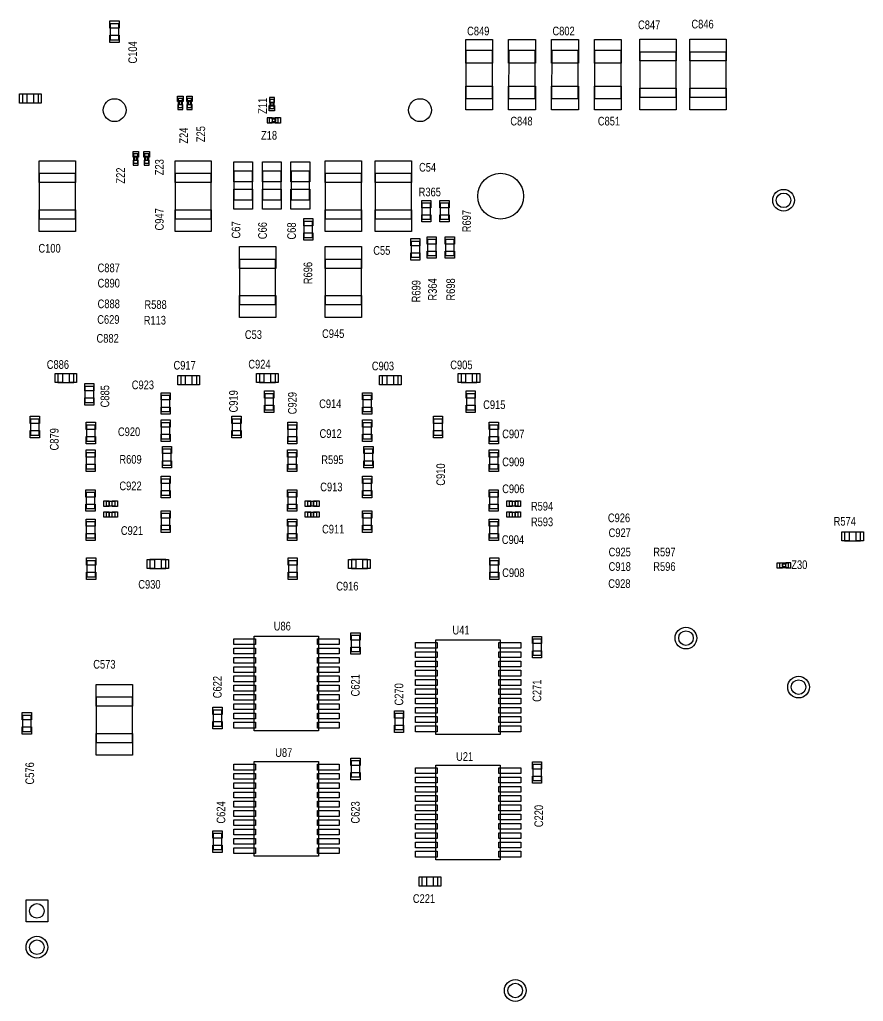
# Model space of a CAD drawing. Extents: x -13164 to 30582, y -10288 to 18382.
# Drawn here: x 6734 to 10219, y 1661 to 5714 of the extents above; entities that cross this region are included whole.
import ezdxf
from ezdxf.enums import TextEntityAlignment as Align

# ---------------------------------------------------------------- set-up
doc = ezdxf.new("R2010")
doc.units = 0
doc.layers.add('DF_ASSEMBLY_NOTES', color=2, linetype='CONTINUOUS')

# ---------------------------------------------------------------- blocks, each defined once
blk = doc.blocks.new('FIGURE_SQUARE')
blk.add_lwpolyline([(-0.5, -0.5), (-0.5, 0.5), (0.5, 0.5), (0.5, -0.5)], close=True)
blk = doc.blocks.new('FIGURE_CIRCLE')
blk.add_circle((0, 0), 0.5)

msp = doc.modelspace()

# ---------------------------------------------------------------- linework, layer by layer
at = {"layer": 'DF_ASSEMBLY_NOTES'}
for points in [[(7144.015, 5631.418), (7144.015, 5697.418), (7108.015, 5697.418), (7108.015, 5631.418), (7144.015, 5631.418)], [(8577.922, 5386.7485), (8578.672, 5587.7485), (8685.172, 5587.7485), (8685.172, 5386.7485), (8578.672, 5386.7485)], [(8755.087, 5386.7485), (8755.831, 5587.7485), (8862.337, 5587.7485), (8862.337, 5386.7485), (8755.831, 5386.7485)], [(8932.252, 5386.7485), (8933.002, 5587.7485), (9039.502, 5587.7485), (9039.502, 5386.7485), (8933.002, 5386.7485)], [(9109.417, 5386.7485), (9110.167, 5587.7485), (9216.667, 5587.7485), (9216.667, 5386.7485), (9110.167, 5386.7485)], [(9443.6095, 5392.7455), (9296.6095, 5392.7455), (9296.6095, 5581.7455), (9443.6095, 5581.7455), (9443.6095, 5392.7455)], [(9650.302, 5392.7455), (9503.302, 5392.7455), (9503.302, 5581.7455), (9650.302, 5581.7455), (9650.302, 5392.7455)], [(6811.6585, 5406.271), (6745.6585, 5406.271), (6745.6585, 5370.271), (6811.6585, 5370.271), (6811.6585, 5406.271)], [(7786.798, 5393.2345), (7765.525, 5393.2345), (7765.525, 5372.5645), (7771.4365, 5372.5645), (7771.4365, 5357.8015), (7780.8865, 5357.8015), (7780.8865, 5372.5645), (7786.798, 5372.5645), (7786.798, 5393.2345)], [(7387.3255, 5342.9065), (7408.5985, 5342.9065), (7408.5985, 5363.5765), (7402.687, 5363.5765), (7402.687, 5378.3395), (7393.237, 5378.3395), (7393.237, 5363.5765), (7387.3255, 5363.5765), (7387.3255, 5342.9065)], [(7388.962, 5389.123), (7388.962, 5351.623), (7406.962, 5351.623), (7406.962, 5389.123), (7388.962, 5389.123)], [(7388.962, 5377.123), (7388.962, 5363.623), (7406.962, 5363.623), (7406.962, 5377.123), (7388.962, 5377.123)], [(7424.8255, 5342.9065), (7446.0985, 5342.9065), (7446.0985, 5363.5765), (7440.187, 5363.5765), (7440.187, 5378.3395), (7430.737, 5378.3395), (7430.737, 5363.5765), (7424.8255, 5363.5765), (7424.8255, 5342.9065)], [(7426.462, 5389.123), (7426.462, 5351.623), (7444.462, 5351.623), (7444.462, 5389.123), (7426.462, 5389.123)], [(7426.462, 5377.123), (7426.462, 5363.623), (7444.462, 5363.623), (7444.462, 5377.123), (7426.462, 5377.123)], [(7785.1615, 5347.018), (7785.1615, 5384.518), (7767.1615, 5384.518), (7767.1615, 5347.018), (7785.1615, 5347.018)], [(7785.1615, 5359.018), (7785.1615, 5372.518), (7767.1615, 5372.518), (7767.1615, 5359.018), (7785.1615, 5359.018)], [(7756.195, 5308.9045), (7756.195, 5287.6315), (7776.865, 5287.6315), (7776.865, 5293.543), (7791.628, 5293.543), (7791.628, 5302.993), (7776.865, 5302.993), (7776.865, 5308.9045), (7756.195, 5308.9045)], [(7802.4115, 5307.268), (7764.9115, 5307.268), (7764.9115, 5289.268), (7802.4115, 5289.268), (7802.4115, 5307.268)], [(7790.4115, 5307.268), (7776.9115, 5307.268), (7776.9115, 5289.268), (7790.4115, 5289.268), (7790.4115, 5307.268)], [(7203.025, 5113.3015), (7224.298, 5113.3015), (7224.298, 5133.9715), (7218.3865, 5133.9715), (7218.3865, 5148.7345), (7208.9365, 5148.7345), (7208.9365, 5133.9715), (7203.025, 5133.9715), (7203.025, 5113.3015)], [(7204.6615, 5159.518), (7204.6615, 5122.018), (7222.6615, 5122.018), (7222.6615, 5159.518), (7204.6615, 5159.518)], [(7248.025, 5113.3015), (7269.298, 5113.3015), (7269.298, 5133.9715), (7263.3865, 5133.9715), (7263.3865, 5148.7345), (7253.9365, 5148.7345), (7253.9365, 5133.9715), (7248.025, 5133.9715), (7248.025, 5113.3015)], [(7249.6615, 5159.518), (7249.6615, 5122.018), (7267.6615, 5122.018), (7267.6615, 5159.518), (7249.6615, 5159.518)], [(7204.6615, 5147.518), (7204.6615, 5134.018), (7222.6615, 5134.018), (7222.6615, 5147.518), (7204.6615, 5147.518)], [(7249.6615, 5147.518), (7249.6615, 5134.018), (7267.6615, 5134.018), (7267.6615, 5147.518), (7249.6615, 5147.518)], [(6816.2965, 5079.778), (6963.2965, 5079.778), (6963.2965, 4890.778), (6816.2965, 4890.778), (6816.2965, 5079.778)], [(7377.319, 5079.778), (7524.319, 5079.778), (7524.319, 4890.778), (7377.319, 4890.778), (7377.319, 5079.778)], [(7694.263, 5089.3375), (7694.263, 4969.3375), (7620.763, 4969.3375), (7620.763, 5089.3375), (7694.263, 5089.3375)], [(7812.373, 5089.3375), (7812.373, 4969.3375), (7738.873, 4969.3375), (7738.873, 5089.3375), (7812.373, 5089.3375)], [(7930.483, 5089.3375), (7930.483, 4969.3375), (7856.983, 4969.3375), (7856.983, 5089.3375), (7930.483, 5089.3375)], [(7997.3965, 5079.778), (8144.3965, 5079.778), (8144.3965, 4890.778), (7997.3965, 4890.778), (7997.3965, 5079.778)], [(8204.089, 5079.778), (8351.089, 5079.778), (8351.089, 4890.778), (8204.089, 4890.778), (8204.089, 5079.778)], [(8395.6615, 4956.268), (8395.6615, 4890.268), (8431.6615, 4890.268), (8431.6615, 4956.268), (8395.6615, 4956.268)], [(8470.6615, 4956.268), (8470.6615, 4890.268), (8506.6615, 4890.268), (8506.6615, 4956.268), (8470.6615, 4956.268)], [(7908.1615, 4881.268), (7908.1615, 4815.268), (7944.1615, 4815.268), (7944.1615, 4881.268), (7908.1615, 4881.268)], [(8350.6615, 4798.768), (8350.6615, 4732.768), (8386.6615, 4732.768), (8386.6615, 4798.768), (8350.6615, 4798.768)], [(8418.1615, 4806.268), (8418.1615, 4740.268), (8454.1615, 4740.268), (8454.1615, 4806.268), (8418.1615, 4806.268)], [(8493.1615, 4806.268), (8493.1615, 4740.268), (8529.1615, 4740.268), (8529.1615, 4806.268), (8493.1615, 4806.268)], [(7643.0665, 4725.448), (7790.0665, 4725.448), (7790.0665, 4536.448), (7643.0665, 4536.448), (7643.0665, 4725.448)], [(7997.3965, 4725.448), (8144.3965, 4725.448), (8144.3965, 4536.448), (7997.3965, 4536.448), (7997.3965, 4725.448)], [(6957.988, 4252.273), (6891.988, 4252.273), (6891.988, 4216.273), (6957.988, 4216.273), (6957.988, 4252.273)], [(7399.3795, 4207.7875), (7465.3795, 4207.7875), (7465.3795, 4243.7875), (7399.3795, 4243.7875), (7399.3795, 4207.7875)], [(7790.488, 4252.273), (7724.488, 4252.273), (7724.488, 4216.273), (7790.488, 4216.273), (7790.488, 4252.273)], [(8231.8795, 4207.7875), (8297.8795, 4207.7875), (8297.8795, 4243.7875), (8231.8795, 4243.7875), (8231.8795, 4207.7875)], [(8622.988, 4252.273), (8556.988, 4252.273), (8556.988, 4216.273), (8622.988, 4216.273), (8622.988, 4252.273)], [(7040.0215, 4133.773), (7040.0215, 4199.773), (7004.0215, 4199.773), (7004.0215, 4133.773), (7040.0215, 4133.773)], [(7319.0215, 4162.273), (7319.0215, 4096.273), (7355.0215, 4096.273), (7355.0215, 4162.273), (7319.0215, 4162.273)], [(7782.5215, 4103.3065), (7782.5215, 4169.3065), (7746.5215, 4169.3065), (7746.5215, 4103.3065), (7782.5215, 4103.3065)], [(8151.5215, 4162.273), (8151.5215, 4096.273), (8187.5215, 4096.273), (8187.5215, 4162.273), (8151.5215, 4162.273)], [(8615.0215, 4103.3065), (8615.0215, 4169.3065), (8579.0215, 4169.3065), (8579.0215, 4103.3065), (8615.0215, 4103.3065)], [(6779.0215, 4064.773), (6779.0215, 3998.773), (6815.0215, 3998.773), (6815.0215, 4064.773), (6779.0215, 4064.773)], [(7611.5215, 4064.773), (7611.5215, 3998.773), (7647.5215, 3998.773), (7647.5215, 4064.773), (7611.5215, 4064.773)], [(8444.0215, 4064.773), (8444.0215, 3998.773), (8480.0215, 3998.773), (8480.0215, 4064.773), (8444.0215, 4064.773)], [(7009.8565, 4040.1835), (7009.8565, 3974.1835), (7045.8565, 3974.1835), (7045.8565, 4040.1835), (7009.8565, 4040.1835)], [(7319.0215, 4049.773), (7319.0215, 3983.773), (7355.0215, 3983.773), (7355.0215, 4049.773), (7319.0215, 4049.773)], [(7842.3565, 4040.1835), (7842.3565, 3974.1835), (7878.3565, 3974.1835), (7878.3565, 4040.1835), (7842.3565, 4040.1835)], [(8151.5215, 4049.773), (8151.5215, 3983.773), (8187.5215, 3983.773), (8187.5215, 4049.773), (8151.5215, 4049.773)], [(8674.8565, 4040.1835), (8674.8565, 3974.1835), (8710.8565, 3974.1835), (8710.8565, 4040.1835), (8674.8565, 4040.1835)], [(7324.4725, 3940.711), (7324.4725, 3874.711), (7360.4725, 3874.711), (7360.4725, 3940.711), (7324.4725, 3940.711)], [(8156.9725, 3940.711), (8156.9725, 3874.711), (8192.9725, 3874.711), (8192.9725, 3940.711), (8156.9725, 3940.711)], [(7009.4725, 3925.711), (7009.4725, 3859.711), (7045.4725, 3859.711), (7045.4725, 3925.711), (7009.4725, 3925.711)], [(7841.9725, 3925.711), (7841.9725, 3859.711), (7877.9725, 3859.711), (7877.9725, 3925.711), (7841.9725, 3925.711)], [(8674.4725, 3925.711), (8674.4725, 3859.711), (8710.4725, 3859.711), (8710.4725, 3925.711), (8674.4725, 3925.711)], [(7319.0215, 3817.273), (7319.0215, 3751.273), (7355.0215, 3751.273), (7355.0215, 3817.273), (7319.0215, 3817.273)], [(8151.5215, 3817.273), (8151.5215, 3751.273), (8187.5215, 3751.273), (8187.5215, 3817.273), (8151.5215, 3817.273)], [(7009.0885, 3761.7385), (7009.0885, 3695.7385), (7045.0885, 3695.7385), (7045.0885, 3761.7385), (7009.0885, 3761.7385)], [(7841.5885, 3761.7385), (7841.5885, 3695.7385), (7877.5885, 3695.7385), (7877.5885, 3761.7385), (7841.5885, 3761.7385)], [(8674.0885, 3761.7385), (8674.0885, 3695.7385), (8710.0885, 3695.7385), (8710.0885, 3761.7385), (8674.0885, 3761.7385)], [(7091.131, 3706.7875), (7128.631, 3706.7875), (7128.631, 3724.7875), (7091.131, 3724.7875), (7091.131, 3706.7875)], [(7103.131, 3706.7875), (7116.631, 3706.7875), (7116.631, 3724.7875), (7103.131, 3724.7875), (7103.131, 3706.7875)], [(7923.631, 3706.7875), (7961.131, 3706.7875), (7961.131, 3724.7875), (7923.631, 3724.7875), (7923.631, 3706.7875)], [(7935.631, 3706.7875), (7949.131, 3706.7875), (7949.131, 3724.7875), (7935.631, 3724.7875), (7935.631, 3706.7875)], [(8756.131, 3706.7875), (8793.631, 3706.7875), (8793.631, 3724.7875), (8756.131, 3724.7875), (8756.131, 3706.7875)], [(8768.131, 3706.7875), (8781.631, 3706.7875), (8781.631, 3724.7875), (8768.131, 3724.7875), (8768.131, 3706.7875)], [(7128.631, 3679.7875), (7091.131, 3679.7875), (7091.131, 3661.7875), (7128.631, 3661.7875), (7128.631, 3679.7875)], [(7116.631, 3679.7875), (7103.131, 3679.7875), (7103.131, 3661.7875), (7116.631, 3661.7875), (7116.631, 3679.7875)], [(7319.0215, 3674.779), (7319.0215, 3608.779), (7355.0215, 3608.779), (7355.0215, 3674.779), (7319.0215, 3674.779)], [(7961.131, 3679.7875), (7923.631, 3679.7875), (7923.631, 3661.7875), (7961.131, 3661.7875), (7961.131, 3679.7875)], [(7949.131, 3679.7875), (7935.631, 3679.7875), (7935.631, 3661.7875), (7949.131, 3661.7875), (7949.131, 3679.7875)], [(8151.5215, 3674.779), (8151.5215, 3608.779), (8187.5215, 3608.779), (8187.5215, 3674.779), (8151.5215, 3674.779)], [(8793.631, 3679.7875), (8756.131, 3679.7875), (8756.131, 3661.7875), (8793.631, 3661.7875), (8793.631, 3679.7875)], [(8781.631, 3679.7875), (8768.131, 3679.7875), (8768.131, 3661.7875), (8781.631, 3661.7875), (8781.631, 3679.7875)], [(7009.4875, 3640.708), (7009.4875, 3574.708), (7045.4875, 3574.708), (7045.4875, 3640.708), (7009.4875, 3640.708)], [(7841.9875, 3640.708), (7841.9875, 3574.708), (7877.9875, 3574.708), (7877.9875, 3640.708), (7841.9875, 3640.708)], [(8674.4875, 3640.708), (8674.4875, 3574.708), (8710.4875, 3574.708), (8710.4875, 3640.708), (8674.4875, 3640.708)], [(10141.228, 3562.7245), (10207.228, 3562.7245), (10207.228, 3598.7245), (10141.228, 3598.7245), (10141.228, 3562.7245)], [(7011.5215, 3480.2395), (7011.5215, 3414.2395), (7047.5215, 3414.2395), (7047.5215, 3480.2395), (7011.5215, 3480.2395)], [(7337.974, 3484.7095), (7271.974, 3484.7095), (7271.974, 3448.7095), (7337.974, 3448.7095), (7337.974, 3484.7095)], [(7844.0215, 3480.2395), (7844.0215, 3414.2395), (7880.0215, 3414.2395), (7880.0215, 3480.2395), (7844.0215, 3480.2395)], [(8170.474, 3484.7095), (8104.474, 3484.7095), (8104.474, 3448.7095), (8170.474, 3448.7095), (8170.474, 3484.7095)], [(8676.5215, 3480.2395), (8676.5215, 3414.2395), (8712.5215, 3414.2395), (8712.5215, 3480.2395), (8676.5215, 3480.2395)], [(9872.4115, 3451.768), (9909.9115, 3451.768), (9909.9115, 3469.768), (9872.4115, 3469.768), (9872.4115, 3451.768)], [(9918.628, 3450.1315), (9918.628, 3471.4045), (9897.958, 3471.4045), (9897.958, 3465.493), (9883.195, 3465.493), (9883.195, 3456.043), (9897.958, 3456.043), (9897.958, 3450.1315), (9918.628, 3450.1315)], [(9884.4115, 3451.768), (9897.9115, 3451.768), (9897.9115, 3469.768), (9884.4115, 3469.768), (9884.4115, 3451.768)], [(7703.2765, 2778.373), (7703.2765, 3168.1495), (7969.03, 3168.1495), (7969.03, 2778.373), (7703.2765, 2778.373)], [(8139.1615, 3105.2665), (8139.1615, 3171.2665), (8103.1615, 3171.2665), (8103.1615, 3105.2665), (8139.1615, 3105.2665)], [(8453.293, 2763.373), (8453.293, 3153.1495), (8719.0465, 3153.1495), (8719.0465, 2763.373), (8453.293, 2763.373)], [(8889.163, 3090.2665), (8889.163, 3156.2665), (8853.163, 3156.2665), (8853.163, 3090.2665), (8889.163, 3090.2665)], [(7198.381, 2728.7875), (7051.381, 2728.7875), (7051.381, 2917.7875), (7198.381, 2917.7875), (7198.381, 2728.7875)], [(6781.6615, 2775.268), (6781.6615, 2841.268), (6745.6615, 2841.268), (6745.6615, 2775.268), (6781.6615, 2775.268)], [(7569.163, 2797.7665), (7569.163, 2863.7665), (7533.163, 2863.7665), (7533.163, 2797.7665), (7569.163, 2797.7665)], [(8319.163, 2782.7665), (8319.163, 2848.7665), (8283.163, 2848.7665), (8283.163, 2782.7665), (8319.163, 2782.7665)], [(7703.275, 2260.873), (7703.275, 2650.6495), (7969.036, 2650.6495), (7969.036, 2260.873), (7703.275, 2260.873)], [(8139.163, 2587.7665), (8139.163, 2653.7665), (8103.163, 2653.7665), (8103.163, 2587.7665), (8139.163, 2587.7665)], [(8453.2765, 2245.873), (8453.2765, 2635.6495), (8719.03, 2635.6495), (8719.03, 2245.873), (8453.2765, 2245.873)], [(8889.1585, 2572.7665), (8889.1585, 2638.7665), (8853.1585, 2638.7665), (8853.1585, 2572.7665), (8889.1585, 2572.7665)], [(7569.1585, 2287.7665), (7569.1585, 2353.7665), (7533.1585, 2353.7665), (7533.1585, 2287.7665), (7569.1585, 2287.7665)], [(8395.6615, 2137.768), (8461.6615, 2137.768), (8461.6615, 2173.768), (8395.6615, 2173.768), (8395.6615, 2137.768)]]:
    msp.add_lwpolyline(points, dxfattribs=at)

# ---------------------------------------------------------------- block references
for name, p, xscale, yscale in [('FIGURE_SQUARE', (7126.015, 5693.9515), 37.8015, 30.1185), ('FIGURE_SQUARE', (7126.015, 5634.8845), 37.8015, 30.1185), ('FIGURE_SQUARE', (8631.922, 5583.6265), 111.03, 97.4415), ('FIGURE_SQUARE', (8809.087, 5583.6265), 111.03, 97.4415), ('FIGURE_SQUARE', (8986.252, 5583.6265), 111.03, 97.4415), ('FIGURE_SQUARE', (9163.417, 5583.6265), 111.03, 97.4415), ('FIGURE_SQUARE', (9370.1095, 5588.4955), 150, 89.7585), ('FIGURE_SQUARE', (9576.802, 5588.4955), 150, 89.7585), ('FIGURE_SQUARE', (8631.922, 5390.8705), 111.03, 97.4415), ('FIGURE_SQUARE', (8809.087, 5390.8705), 111.03, 97.4415), ('FIGURE_SQUARE', (8986.252, 5390.8705), 111.03, 97.4415), ('FIGURE_SQUARE', (9163.417, 5390.8705), 111.03, 97.4415), ('FIGURE_SQUARE', (6749.125, 5388.271), 30.1185, 37.8015), ('FIGURE_SQUARE', (6808.192, 5388.271), 30.1185, 37.8015), ('FIGURE_SQUARE', (7397.962, 5387.623), 22.4415, 22.4415), ('FIGURE_SQUARE', (7435.462, 5387.623), 22.4415, 22.4415), ('FIGURE_SQUARE', (9370.1095, 5385.9955), 150, 89.7585), ('FIGURE_SQUARE', (9576.802, 5385.9955), 150, 89.7585), ('FIGURE_CIRCLE', (7126.195, 5340.4345), 94.482, 94.482), ('FIGURE_CIRCLE', (7126.195, 5340.4345), 94.482, 94.482), ('FIGURE_SQUARE', (7776.1615, 5348.518), 22.4415, 22.4415), ('FIGURE_CIRCLE', (8387.7895, 5340.4345), 94.482, 94.482), ('FIGURE_CIRCLE', (8387.7895, 5340.4345), 94.482, 94.482), ('FIGURE_SQUARE', (7800.9115, 5298.268), 22.4415, 22.4415), ('FIGURE_SQUARE', (7213.6615, 5158.018), 22.4415, 22.4415), ('FIGURE_SQUARE', (7258.6615, 5158.018), 22.4415, 22.4415), ('FIGURE_SQUARE', (6889.7965, 5086.528), 150, 89.7585), ('FIGURE_SQUARE', (7450.819, 5086.528), 150, 89.7585), ('FIGURE_SQUARE', (7657.513, 5085.2155), 77.9535, 82.677), ('FIGURE_SQUARE', (7775.623, 5085.2155), 77.9535, 82.677), ('FIGURE_SQUARE', (7893.733, 5085.2155), 77.9535, 82.677), ('FIGURE_SQUARE', (8070.8965, 5086.528), 150, 89.7585), ('FIGURE_SQUARE', (8277.589, 5086.528), 150, 89.7585), ('FIGURE_CIRCLE', (8720.5, 4985.2825), 189, 189), ('FIGURE_CIRCLE', (8720.5, 4985.2825), 189, 189), ('FIGURE_SQUARE', (7657.513, 4973.4595), 77.9535, 82.677), ('FIGURE_SQUARE', (7775.623, 4973.4595), 77.9535, 82.677), ('FIGURE_SQUARE', (7893.733, 4973.4595), 77.9535, 82.677), ('FIGURE_CIRCLE', (9889.228, 4968.2245), 89.7585, 89.7585), ('FIGURE_CIRCLE', (9889.228, 4968.2245), 60.2415, 60.2415), ('FIGURE_SQUARE', (8413.6615, 4952.8015), 37.8015, 30.1185), ('FIGURE_SQUARE', (8488.6615, 4952.8015), 37.8015, 30.1185), ('FIGURE_SQUARE', (6889.7965, 4884.028), 150, 89.7585), ('FIGURE_SQUARE', (7450.819, 4884.028), 150, 89.7585), ('FIGURE_SQUARE', (8070.8965, 4884.028), 150, 89.7585), ('FIGURE_SQUARE', (8277.589, 4884.028), 150, 89.7585), ('FIGURE_SQUARE', (8413.6615, 4893.7345), 37.8015, 30.1185), ('FIGURE_SQUARE', (8488.6615, 4893.7345), 37.8015, 30.1185), ('FIGURE_SQUARE', (7926.1615, 4877.8015), 37.8015, 30.1185), ('FIGURE_SQUARE', (7926.1615, 4818.7345), 37.8015, 30.1185), ('FIGURE_SQUARE', (8368.6615, 4795.3015), 37.8015, 30.1185), ('FIGURE_SQUARE', (8436.1615, 4802.8015), 37.8015, 30.1185), ('FIGURE_SQUARE', (8511.1615, 4802.8015), 37.8015, 30.1185), ('FIGURE_SQUARE', (7716.5665, 4732.198), 150, 89.7585), ('FIGURE_SQUARE', (8070.8965, 4732.198), 150, 89.7585), ('FIGURE_SQUARE', (8368.6615, 4736.2345), 37.8015, 30.1185), ('FIGURE_SQUARE', (8436.1615, 4743.7345), 37.8015, 30.1185), ('FIGURE_SQUARE', (8511.1615, 4743.7345), 37.8015, 30.1185), ('FIGURE_SQUARE', (7716.5665, 4529.698), 150, 89.7585), ('FIGURE_SQUARE', (8070.8965, 4529.698), 150, 89.7585), ('FIGURE_SQUARE', (6895.4545, 4234.273), 30.1185, 37.8015), ('FIGURE_SQUARE', (6954.5215, 4234.273), 30.1185, 37.8015), ('FIGURE_SQUARE', (7402.846, 4225.7875), 30.1185, 37.8015), ('FIGURE_SQUARE', (7461.913, 4225.7875), 30.1185, 37.8015), ('FIGURE_SQUARE', (7727.9545, 4234.273), 30.1185, 37.8015), ('FIGURE_SQUARE', (7787.0215, 4234.273), 30.1185, 37.8015), ('FIGURE_SQUARE', (8235.346, 4225.7875), 30.1185, 37.8015), ('FIGURE_SQUARE', (8294.413, 4225.7875), 30.1185, 37.8015), ('FIGURE_SQUARE', (8560.4545, 4234.273), 30.1185, 37.8015), ('FIGURE_SQUARE', (8619.5215, 4234.273), 30.1185, 37.8015), ('FIGURE_SQUARE', (7022.0215, 4196.3065), 37.8015, 30.1185), ('FIGURE_SQUARE', (7764.5215, 4165.84), 37.8015, 30.1185), ('FIGURE_SQUARE', (8597.0215, 4165.84), 37.8015, 30.1185), ('FIGURE_SQUARE', (7022.0215, 4137.2395), 37.8015, 30.1185), ('FIGURE_SQUARE', (7337.0215, 4158.8065), 37.8015, 30.1185), ('FIGURE_SQUARE', (8169.5215, 4158.8065), 37.8015, 30.1185), ('FIGURE_SQUARE', (7337.0215, 4099.7395), 37.8015, 30.1185), ('FIGURE_SQUARE', (7764.5215, 4106.773), 37.8015, 30.1185), ('FIGURE_SQUARE', (8169.5215, 4099.7395), 37.8015, 30.1185), ('FIGURE_SQUARE', (8597.0215, 4106.773), 37.8015, 30.1185), ('FIGURE_SQUARE', (6797.0215, 4061.3065), 37.8015, 30.1185), ('FIGURE_SQUARE', (7337.0215, 4046.3065), 37.8015, 30.1185), ('FIGURE_SQUARE', (7629.5215, 4061.3065), 37.8015, 30.1185), ('FIGURE_SQUARE', (8169.5215, 4046.3065), 37.8015, 30.1185), ('FIGURE_SQUARE', (8462.0215, 4061.3065), 37.8015, 30.1185), ('FIGURE_SQUARE', (6797.0215, 4002.2395), 37.8015, 30.1185), ('FIGURE_SQUARE', (7027.8565, 4036.717), 37.8015, 30.1185), ('FIGURE_SQUARE', (7629.5215, 4002.2395), 37.8015, 30.1185), ('FIGURE_SQUARE', (7860.3565, 4036.717), 37.8015, 30.1185), ('FIGURE_SQUARE', (8462.0215, 4002.2395), 37.8015, 30.1185), ('FIGURE_SQUARE', (8692.8565, 4036.717), 37.8015, 30.1185), ('FIGURE_SQUARE', (7027.8565, 3977.65), 37.8015, 30.1185), ('FIGURE_SQUARE', (7337.0215, 3987.2395), 37.8015, 30.1185), ('FIGURE_SQUARE', (7860.3565, 3977.65), 37.8015, 30.1185), ('FIGURE_SQUARE', (8169.5215, 3987.2395), 37.8015, 30.1185), ('FIGURE_SQUARE', (8692.8565, 3977.65), 37.8015, 30.1185), ('FIGURE_SQUARE', (7027.4725, 3922.2445), 37.8015, 30.1185), ('FIGURE_SQUARE', (7342.4725, 3937.2445), 37.8015, 30.1185), ('FIGURE_SQUARE', (7859.9725, 3922.2445), 37.8015, 30.1185), ('FIGURE_SQUARE', (8174.9725, 3937.2445), 37.8015, 30.1185), ('FIGURE_SQUARE', (8692.4725, 3922.2445), 37.8015, 30.1185), ('FIGURE_SQUARE', (7342.4725, 3878.1775), 37.8015, 30.1185), ('FIGURE_SQUARE', (8174.9725, 3878.1775), 37.8015, 30.1185), ('FIGURE_SQUARE', (7027.4725, 3863.1775), 37.8015, 30.1185), ('FIGURE_SQUARE', (7859.9725, 3863.1775), 37.8015, 30.1185), ('FIGURE_SQUARE', (8692.4725, 3863.1775), 37.8015, 30.1185), ('FIGURE_SQUARE', (7337.0215, 3813.8065), 37.8015, 30.1185), ('FIGURE_SQUARE', (8169.5215, 3813.8065), 37.8015, 30.1185), ('FIGURE_SQUARE', (7027.0885, 3758.272), 37.8015, 30.1185), ('FIGURE_SQUARE', (7337.0215, 3754.7395), 37.8015, 30.1185), ('FIGURE_SQUARE', (7859.5885, 3758.272), 37.8015, 30.1185), ('FIGURE_SQUARE', (8169.5215, 3754.7395), 37.8015, 30.1185), ('FIGURE_SQUARE', (8692.0885, 3758.272), 37.8015, 30.1185), ('FIGURE_SQUARE', (7027.0885, 3699.205), 37.8015, 30.1185), ('FIGURE_SQUARE', (7092.631, 3715.7875), 22.4415, 22.4415), ('FIGURE_SQUARE', (7127.131, 3715.7875), 22.4415, 22.4415), ('FIGURE_SQUARE', (7859.5885, 3699.205), 37.8015, 30.1185), ('FIGURE_SQUARE', (7925.131, 3715.7875), 22.4415, 22.4415), ('FIGURE_SQUARE', (7959.631, 3715.7875), 22.4415, 22.4415), ('FIGURE_SQUARE', (8692.0885, 3699.205), 37.8015, 30.1185), ('FIGURE_SQUARE', (8757.631, 3715.7875), 22.4415, 22.4415), ('FIGURE_SQUARE', (8792.131, 3715.7875), 22.4415, 22.4415), ('FIGURE_SQUARE', (7027.4875, 3637.2415), 37.8015, 30.1185), ('FIGURE_SQUARE', (7092.631, 3670.7875), 22.4415, 22.4415), ('FIGURE_SQUARE', (7127.131, 3670.7875), 22.4415, 22.4415), ('FIGURE_SQUARE', (7337.0215, 3671.3125), 37.8015, 30.1185), ('FIGURE_SQUARE', (7859.9875, 3637.2415), 37.8015, 30.1185), ('FIGURE_SQUARE', (7925.131, 3670.7875), 22.4415, 22.4415), ('FIGURE_SQUARE', (7959.631, 3670.7875), 22.4415, 22.4415), ('FIGURE_SQUARE', (8169.5215, 3671.3125), 37.8015, 30.1185), ('FIGURE_SQUARE', (8692.4875, 3637.2415), 37.8015, 30.1185), ('FIGURE_SQUARE', (8757.631, 3670.7875), 22.4415, 22.4415), ('FIGURE_SQUARE', (8792.131, 3670.7875), 22.4415, 22.4415), ('FIGURE_SQUARE', (7337.0215, 3612.2455), 37.8015, 30.1185), ('FIGURE_SQUARE', (8169.5215, 3612.2455), 37.8015, 30.1185), ('FIGURE_SQUARE', (7027.4875, 3578.1745), 37.8015, 30.1185), ('FIGURE_SQUARE', (7859.9875, 3578.1745), 37.8015, 30.1185), ('FIGURE_SQUARE', (8692.4875, 3578.1745), 37.8015, 30.1185), ('FIGURE_SQUARE', (10144.6945, 3580.7245), 30.1185, 37.8015), ('FIGURE_SQUARE', (10203.7615, 3580.7245), 30.1185, 37.8015), ('FIGURE_SQUARE', (7029.5215, 3476.773), 37.8015, 30.1185), ('FIGURE_SQUARE', (7862.0215, 3476.773), 37.8015, 30.1185), ('FIGURE_SQUARE', (8694.5215, 3476.773), 37.8015, 30.1185), ('FIGURE_SQUARE', (7275.4405, 3466.7095), 30.1185, 37.8015), ('FIGURE_SQUARE', (7334.5075, 3466.7095), 30.1185, 37.8015), ('FIGURE_SQUARE', (8107.9405, 3466.7095), 30.1185, 37.8015), ('FIGURE_SQUARE', (8167.0075, 3466.7095), 30.1185, 37.8015), ('FIGURE_SQUARE', (9873.9115, 3460.768), 22.4415, 22.4415), ('FIGURE_SQUARE', (7029.5215, 3417.706), 37.8015, 30.1185), ('FIGURE_SQUARE', (7862.0215, 3417.706), 37.8015, 30.1185), ('FIGURE_SQUARE', (8694.5215, 3417.706), 37.8015, 30.1185), ('FIGURE_CIRCLE', (9486.1615, 3160.768), 89.7585, 89.7585), ('FIGURE_SQUARE', (8121.1615, 3167.8), 37.8015, 30.1185), ('FIGURE_SQUARE', (8871.163, 3152.8), 37.8015, 30.1185), ('FIGURE_CIRCLE', (9486.1615, 3160.768), 60.2415, 60.2415), ('FIGURE_SQUARE', (7663.72, 3145.7095), 89.7585, 24.213), ('FIGURE_SQUARE', (8008.603, 3145.7095), 89.7585, 24.213), ('FIGURE_SQUARE', (8121.1615, 3108.733), 37.8015, 30.1185), ('FIGURE_SQUARE', (8413.72, 3130.7095), 89.7585, 24.213), ('FIGURE_SQUARE', (8758.603, 3130.7095), 89.7585, 24.213), ('FIGURE_SQUARE', (7663.72, 3107.323), 89.7585, 24.213), ('FIGURE_SQUARE', (7663.72, 3068.938), 89.7585, 24.213), ('FIGURE_SQUARE', (8008.603, 3107.323), 89.7585, 24.213), ('FIGURE_SQUARE', (8008.603, 3068.938), 89.7585, 24.213), ('FIGURE_SQUARE', (8413.72, 3092.323), 89.7585, 24.213), ('FIGURE_SQUARE', (8758.603, 3092.323), 89.7585, 24.213), ('FIGURE_SQUARE', (8871.163, 3093.733), 37.8015, 30.1185), ('FIGURE_SQUARE', (7663.72, 3030.5515), 89.7585, 24.213), ('FIGURE_SQUARE', (8008.603, 3030.5515), 89.7585, 24.213), ('FIGURE_SQUARE', (8413.72, 3053.938), 89.7585, 24.213), ('FIGURE_SQUARE', (8758.603, 3053.938), 89.7585, 24.213), ('FIGURE_SQUARE', (7663.72, 2992.165), 89.7585, 24.213), ('FIGURE_SQUARE', (8008.603, 2992.165), 89.7585, 24.213), ('FIGURE_SQUARE', (8413.72, 3015.5515), 89.7585, 24.213), ('FIGURE_SQUARE', (8758.603, 3015.5515), 89.7585, 24.213), ('FIGURE_CIRCLE', (9951.1615, 2958.268), 89.7585, 89.7585), ('FIGURE_SQUARE', (7124.881, 2924.5375), 150, 89.7585), ('FIGURE_SQUARE', (7663.72, 2954.371), 89.7585, 24.213), ('FIGURE_SQUARE', (8008.603, 2954.371), 89.7585, 24.213), ('FIGURE_SQUARE', (8413.72, 2977.165), 89.7585, 24.213), ('FIGURE_SQUARE', (8758.603, 2977.165), 89.7585, 24.213), ('FIGURE_CIRCLE', (9951.1615, 2958.268), 60.2415, 60.2415), ('FIGURE_SQUARE', (7663.72, 2915.9845), 89.7585, 24.213), ('FIGURE_SQUARE', (8008.603, 2915.9845), 89.7585, 24.213), ('FIGURE_SQUARE', (8413.72, 2939.371), 89.7585, 24.213), ('FIGURE_SQUARE', (8758.603, 2939.371), 89.7585, 24.213), ('FIGURE_SQUARE', (7663.72, 2877.598), 89.7585, 24.213), ('FIGURE_SQUARE', (8008.603, 2877.598), 89.7585, 24.213), ('FIGURE_SQUARE', (8413.72, 2900.9845), 89.7585, 24.213), ('FIGURE_SQUARE', (8758.603, 2900.9845), 89.7585, 24.213), ('FIGURE_SQUARE', (6763.6615, 2837.8015), 37.8015, 30.1185), ('FIGURE_SQUARE', (7551.163, 2860.3), 37.8015, 30.1185), ('FIGURE_SQUARE', (7663.72, 2839.213), 89.7585, 24.213), ('FIGURE_SQUARE', (8008.603, 2839.213), 89.7585, 24.213), ('FIGURE_SQUARE', (8301.163, 2845.3), 37.8015, 30.1185), ('FIGURE_SQUARE', (8413.72, 2862.598), 89.7585, 24.213), ('FIGURE_SQUARE', (8758.603, 2862.598), 89.7585, 24.213), ('FIGURE_SQUARE', (7551.163, 2801.233), 37.8015, 30.1185), ('FIGURE_SQUARE', (7663.72, 2800.8265), 89.7585, 24.213), ('FIGURE_SQUARE', (8008.603, 2800.8265), 89.7585, 24.213), ('FIGURE_SQUARE', (8301.163, 2786.233), 37.8015, 30.1185), ('FIGURE_SQUARE', (8413.72, 2824.213), 89.7585, 24.213), ('FIGURE_SQUARE', (8413.72, 2785.8265), 89.7585, 24.213), ('FIGURE_SQUARE', (8758.603, 2824.213), 89.7585, 24.213), ('FIGURE_SQUARE', (8758.603, 2785.8265), 89.7585, 24.213), ('FIGURE_SQUARE', (6763.6615, 2778.7345), 37.8015, 30.1185), ('FIGURE_SQUARE', (7124.881, 2722.0375), 150, 89.7585), ('FIGURE_SQUARE', (7663.72, 2628.2095), 89.7585, 24.213), ('FIGURE_SQUARE', (8008.603, 2628.2095), 89.7585, 24.213), ('FIGURE_SQUARE', (8121.163, 2650.3), 37.8015, 30.1185), ('FIGURE_SQUARE', (8871.1585, 2635.3), 37.8015, 30.1185), ('FIGURE_SQUARE', (7663.72, 2589.823), 89.7585, 24.213), ('FIGURE_SQUARE', (8008.603, 2589.823), 89.7585, 24.213), ('FIGURE_SQUARE', (8121.163, 2591.233), 37.8015, 30.1185), ('FIGURE_SQUARE', (8413.72, 2613.2095), 89.7585, 24.213), ('FIGURE_SQUARE', (8758.603, 2613.2095), 89.7585, 24.213), ('FIGURE_SQUARE', (7663.72, 2551.438), 89.7585, 24.213), ('FIGURE_SQUARE', (8008.603, 2551.438), 89.7585, 24.213), ('FIGURE_SQUARE', (8413.72, 2574.823), 89.7585, 24.213), ('FIGURE_SQUARE', (8758.603, 2574.823), 89.7585, 24.213), ('FIGURE_SQUARE', (8871.1585, 2576.233), 37.8015, 30.1185), ('FIGURE_SQUARE', (7663.72, 2513.0515), 89.7585, 24.213), ('FIGURE_SQUARE', (8008.603, 2513.0515), 89.7585, 24.213), ('FIGURE_SQUARE', (8413.72, 2536.438), 89.7585, 24.213), ('FIGURE_SQUARE', (8758.603, 2536.438), 89.7585, 24.213), ('FIGURE_SQUARE', (7663.72, 2474.665), 89.7585, 24.213), ('FIGURE_SQUARE', (8008.603, 2474.665), 89.7585, 24.213), ('FIGURE_SQUARE', (8413.72, 2498.0515), 89.7585, 24.213), ('FIGURE_SQUARE', (8758.603, 2498.0515), 89.7585, 24.213), ('FIGURE_SQUARE', (7663.72, 2436.871), 89.7585, 24.213), ('FIGURE_SQUARE', (8008.603, 2436.871), 89.7585, 24.213), ('FIGURE_SQUARE', (8413.72, 2459.665), 89.7585, 24.213), ('FIGURE_SQUARE', (8413.72, 2421.871), 89.7585, 24.213), ('FIGURE_SQUARE', (8758.603, 2459.665), 89.7585, 24.213), ('FIGURE_SQUARE', (8758.603, 2421.871), 89.7585, 24.213), ('FIGURE_SQUARE', (7663.72, 2398.4845), 89.7585, 24.213), ('FIGURE_SQUARE', (8008.603, 2398.4845), 89.7585, 24.213), ('FIGURE_SQUARE', (8413.72, 2383.4845), 89.7585, 24.213), ('FIGURE_SQUARE', (8758.603, 2383.4845), 89.7585, 24.213), ('FIGURE_SQUARE', (7551.1585, 2350.3), 37.8015, 30.1185), ('FIGURE_SQUARE', (7663.72, 2360.098), 89.7585, 24.213), ('FIGURE_SQUARE', (8008.603, 2360.098), 89.7585, 24.213), ('FIGURE_SQUARE', (8413.72, 2345.098), 89.7585, 24.213), ('FIGURE_SQUARE', (8758.603, 2345.098), 89.7585, 24.213), ('FIGURE_SQUARE', (7663.72, 2321.713), 89.7585, 24.213), ('FIGURE_SQUARE', (8008.603, 2321.713), 89.7585, 24.213), ('FIGURE_SQUARE', (8413.72, 2306.713), 89.7585, 24.213), ('FIGURE_SQUARE', (8758.603, 2306.713), 89.7585, 24.213), ('FIGURE_SQUARE', (7551.1585, 2291.233), 37.8015, 30.1185), ('FIGURE_SQUARE', (7663.72, 2283.3265), 89.7585, 24.213), ('FIGURE_SQUARE', (8008.603, 2283.3265), 89.7585, 24.213), ('FIGURE_SQUARE', (8413.72, 2268.3265), 89.7585, 24.213), ('FIGURE_SQUARE', (8758.603, 2268.3265), 89.7585, 24.213), ('FIGURE_SQUARE', (8399.128, 2155.768), 30.1185, 37.8015), ('FIGURE_SQUARE', (8458.195, 2155.768), 30.1185, 37.8015), ('FIGURE_SQUARE', (6805.408, 2034.5455), 89.7585, 89.7585), ('FIGURE_CIRCLE', (6805.408, 2034.5455), 60.2415, 60.2415), ('FIGURE_CIRCLE', (6805.408, 1884.5455), 89.7585, 89.7585), ('FIGURE_CIRCLE', (6805.408, 1884.5455), 60.2415, 60.2415), ('FIGURE_CIRCLE', (8781.1615, 1705.768), 89.7585, 89.7585), ('FIGURE_CIRCLE', (8781.1615, 1705.768), 60.2415, 60.2415)]:
    msp.add_blockref(name, p, dxfattribs=dict(at, xscale=xscale, yscale=yscale))

# ---------------------------------------------------------------- texts
at = {"layer": 'DF_ASSEMBLY_NOTES', "width": 0.802099}
for s, p in [('C849', (8628.1615, 5649.268)), ('C802', (8980.6615, 5649.268)), ('C848', (8806.6615, 5277.268)), ('C851', (9168.1615, 5277.268))]:
    msp.add_text(s, height=35.831, dxfattribs=at).set_placement(p, align=Align.CENTER)
for s, p in [('C847', (9288.1615, 5674.768)), ('C846', (9508.6615, 5677.768)), ('Z18', (7731.1615, 5218.768)), ('C54', (8383.6615, 5086.768)), ('R365', (8382.1615, 4984.768)), ('C100', (6811.6615, 4752.268)), ('C55', (8194.6615, 4743.268)), ('C887', (7056.1615, 4671.268)), ('C890', (7056.1615, 4608.268)), ('C888', (7056.1615, 4522.768)), ('R588', (7249.6615, 4519.768)), ('C629', (7054.6615, 4458.268)), ('R113', (7246.6615, 4455.268)), ('C53', (7664.353, 4395.8275)), ('C945', (7983.1615, 4399.768)), ('C882', (7051.6615, 4380.268)), ('C886', (6846.1615, 4272.268)), ('C917', (7369.6615, 4269.268)), ('C924', (7678.6615, 4273.768)), ('C903', (8188.6615, 4266.268)), ('C905', (8512.6615, 4270.768)), ('C923', (7197.1615, 4188.268)), ('C914', (7971.1615, 4110.268)), ('C915', (8648.518, 4106.5)), ('C920', (7140.1615, 3994.768)), ('C912', (7972.6615, 3987.268)), ('C907', (8727.1615, 3985.768)), ('R609', (7146.1615, 3880.768)), ('R595', (7980.1615, 3879.268)), ('C909', (8727.1615, 3870.268)), ('C922', (7146.1615, 3771.268)), ('C913', (7975.6615, 3766.768)), ('C906', (8727.1615, 3759.268)), ('R594', (8845.6615, 3687.268)), ('R593', (8845.6615, 3622.768)), ('C926', (9163.6615, 3639.268)), ('R574', (10096.018, 3625)), ('C921', (7152.1615, 3586.768)), ('C911', (7983.1615, 3592.768)), ('C927', (9166.6615, 3577.768)), ('C904', (8725.6615, 3549.268)), ('C925', (9166.6615, 3498.268)), ('R597', (9351.1615, 3498.268)), ('C908', (8727.1615, 3412.768)), ('C918', (9166.6615, 3438.268)), ('R596', (9351.1615, 3438.268)), ('Z30', (9921.1615, 3445.768)), ('C930', (7224.1615, 3364.768)), ('C916', (8041.6615, 3357.268)), ('C928', (9165.1615, 3367.768)), ('U86', (7783.6615, 3192.268)), ('U41', (8521.6615, 3175.768)), ('C573', (7038.1615, 3034.768)), ('U87', (7789.6615, 2670.268)), ('U21', (8536.6615, 2653.768)), ('C221', (8358.1615, 2067.268))]:
    msp.add_text(s, height=35.831, dxfattribs=at).set_placement(p)
for s, p in [('C104', (7218.853, 5532.8275)), ('Z11', (7755.1615, 5325.268)), ('Z25', (7500.1615, 5208.268)), ('Z24', (7429.6615, 5202.268)), ('Z23', (7329.1615, 5071.768)), ('Z22', (7168.6615, 5037.268)), ('C947', (7329.1615, 4843.768)), ('R697', (8598.1615, 4836.268)), ('C67', (7645.6615, 4810.768)), ('C66', (7755.1615, 4807.768)), ('C68', (7875.1615, 4806.268)), ('R696', (7942.6615, 4621.768)), ('R699', (8389.6615, 4546.768)), ('R364', (8457.1615, 4554.268)), ('R698', (8532.1615, 4554.268)), ('C885', (7104.1615, 4113.268)), ('C919', (7635.1615, 4092.268)), ('C929', (7878.1615, 4084.768)), ('C879', (6895.018, 3935.5)), ('C910', (8491.018, 3790)), ('C622', (7568.518, 2912.5)), ('C621', (8138.518, 2920)), ('C270', (8318.518, 2882.5)), ('C271', (8888.518, 2897.5)), ('C576', (6793.768, 2556.25)), ('C624', (7583.518, 2395)), ('C623', (8138.518, 2395)), ('C220', (8896.018, 2380))]:
    msp.add_text(s, height=35.831, rotation=90, dxfattribs=at).set_placement(p)

doc.saveas('drawing.dxf')
